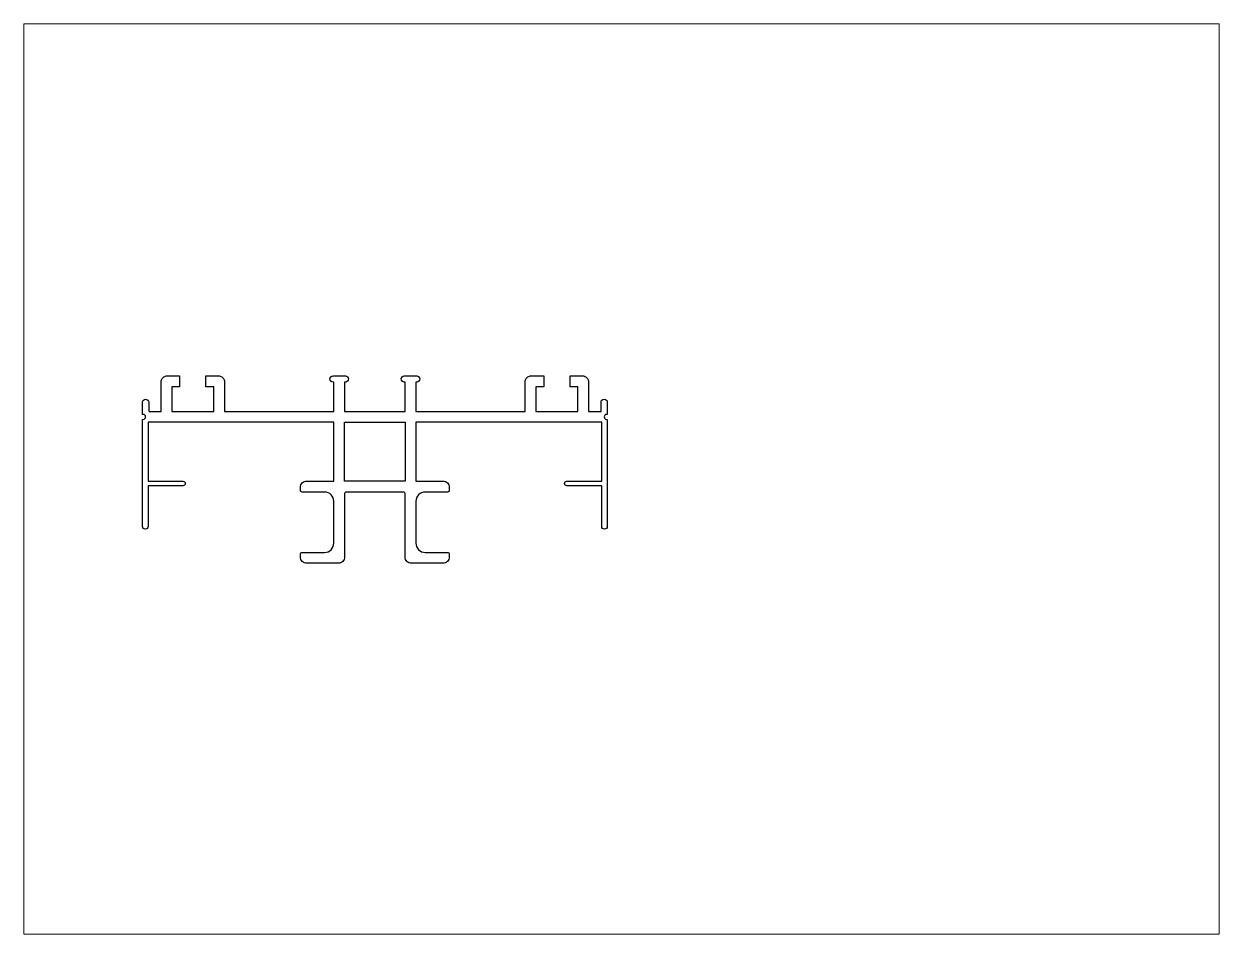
# Paper-space layout 'Layout1' of a CAD drawing. Extents: x 27 to 240, y 20 to 183.
# The model-space entities are those that its viewports show. They can reach past a viewport. Long polylines and large blocks are cut down to what shows.
import ezdxf

# ---------------------------------------------------------------- set-up
doc = ezdxf.new("R2010")
doc.units = 0
doc.header["$LTSCALE"] = 15
doc.layers.get('0').update_dxf_attribs({"linetype": 'CONTINUOUS'})

msp = doc.modelspace()

# ---------------------------------------------------------------- linework, layer by layer
msp.add_lwpolyline([(120.66, 161.6), (120.41, 161.6, -1), (120.41, 163.6), (124.41, 163.6, -1), (124.41, 161.6), (124.16, 161.6), (124.16, 152.1), (159.41, 152.1), (159.41, 161.6, -0.414214), (161.41, 163.6), (165.41, 163.6), (165.41, 160.1), (162.91, 160.1), (162.91, 152.1), (176.41, 152.1), (176.41, 160.1), (173.91, 160.1), (173.91, 163.6), (177.91, 163.6, -0.414214), (179.91, 161.6), (179.91, 152.1), (183.91, 152.1), (183.91, 155.1, -1), (185.91, 155.1), (185.91, 151.15), (185.71, 151.15, 1), (185.71, 149.55), (185.91, 149.55), (185.91, 115, -1), (184.11, 115), (184.11, 128.1), (172.86, 128.1, -1), (172.86, 129.6), (184.11, 129.6), (184.11, 148.6), (124.16, 148.6), (124.16, 129.6), (132.91, 129.6, -0.414214), (134.91, 127.6), (134.91, 126.6, -0.414214), (134.41, 126.1), (127.16, 126.1, 0.414214), (124.16, 123.1), (124.16, 109.6, 0.414214), (127.16, 106.6), (134.41, 106.6, -0.414214), (134.91, 106.1), (134.91, 105.1, -0.414214), (132.91, 103.1), (122.66, 103.1, -0.414214), (120.66, 105.1), (120.66, 125.6, 0.414214), (120.16, 126.1), (101.66, 126.1, 0.414214), (101.16, 125.6), (101.16, 105.1, -0.414214), (99.16, 103.1), (88.91, 103.1, -0.414214), (86.91, 105.1), (86.91, 106.1, -0.414214), (87.41, 106.6), (94.66, 106.6, 0.414214), (97.66, 109.6), (97.66, 123.1, 0.414214), (94.66, 126.1), (87.41, 126.1, -0.414214), (86.91, 126.6), (86.91, 127.6, -0.414214), (88.91, 129.6), (97.66, 129.6), (97.66, 148.6), (37.71, 148.6), (37.71, 129.6), (48.96, 129.6, -1), (48.96, 128.1), (37.71, 128.1), (37.71, 115, -1), (35.91, 115), (35.91, 149.55), (36.11, 149.55, 1), (36.11, 151.15), (35.91, 151.15), (35.91, 155.1, -1), (37.91, 155.1), (37.91, 152.1), (41.91, 152.1), (41.91, 161.6, -0.414214), (43.91, 163.6), (47.91, 163.6), (47.91, 160.1), (45.41, 160.1), (45.41, 152.1), (58.91, 152.1), (58.91, 160.1), (56.41, 160.1), (56.41, 163.6), (60.41, 163.6, -0.414214), (62.41, 161.6), (62.41, 152.1), (97.66, 152.1), (97.66, 161.6), (97.41, 161.6, -1), (97.41, 163.6), (101.41, 163.6, -1), (101.41, 161.6), (101.16, 161.6), (101.16, 152.1), (120.66, 152.1)], format="xyb", close=True)
msp.add_lwpolyline([(120.66, 129.6), (101.16, 129.6), (101.16, 148.6), (120.66, 148.6)], close=True)

psp = doc.layouts.get("Layout1")

# ---------------------------------------------------------------- viewports
at = {"layer": '0', "color": 0, "linetype": 'BYBLOCK', "ltscale": 0.05}
psp.add_viewport(center=(133.35, 101.6), size=(213.36, 162.56), view_center_point=(190.51, 130.3), view_height=293.8955, dxfattribs=at)

doc.saveas('drawing.dxf')
